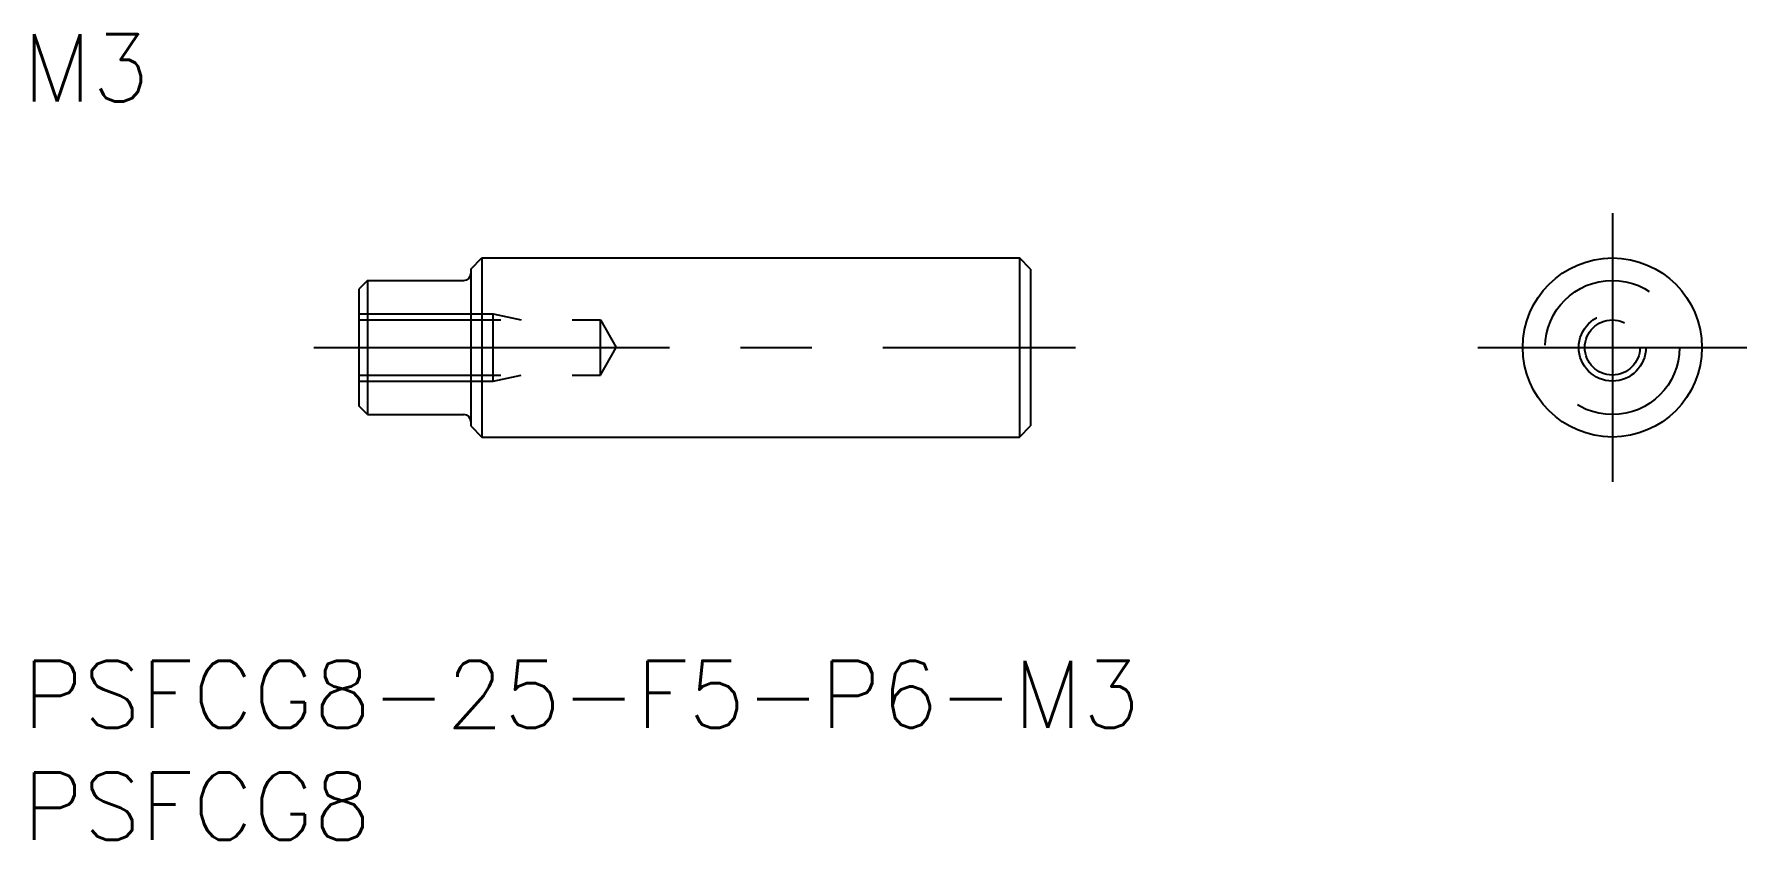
# Model space of a CAD drawing. Extents: x 0.5 to 77, y -8 to 28.
import ezdxf

# ---------------------------------------------------------------- set-up
doc = ezdxf.new("R2010")
doc.units = 0
doc.header["$LTSCALE"] = 0.5
doc.linetypes.add('CENTER', pattern=[50.8, 31.75, -6.35, 6.35, -6.35])
doc.linetypes.add('DASHED', pattern=[19.05, 12.7, -6.35])
for name, color, linetype in [('MSM_CENTER', 1, 'CENTER'), ('MSM_CONTINUOUS', 7, 'CONTINUOUS'), ('MSM_DASHED', 4, 'DASHED'), ('MSM_PART_NUMBER', 7, 'CONTINUOUS')]:
    doc.layers.add(name, color=color, linetype=linetype)
doc.styles.get("Standard").update_dxf_attribs({"font": 'txt.shx', "height": 3, "bigfont": 'bigfont.shx'})

# ---------------------------------------------------------------- blocks, each defined once
blk = doc.blocks.new('*U4')
at = {"layer": 'MSM_PART_NUMBER'}
blk.add_text('PSFCG8-25-F5-P6-M3', height=3, dxfattribs=at).set_placement((0, -3))
blk = doc.blocks.new('*U5')
at = {"layer": 'MSM_PART_NUMBER'}
blk.add_text('PSFCG8', height=3, dxfattribs=at).set_placement((0, -8))
blk = doc.blocks.new('*U6')
at = {"layer": 'MSM_PART_NUMBER'}
blk.add_text('M3', height=3, dxfattribs=at).set_placement((0, 25))

msp = doc.modelspace()

# ---------------------------------------------------------------- linework, layer by layer
at = {"layer": 'MSM_CENTER'}
for p, q in [((70.974, 20), (70.974, 8)), ((13, 14), (47, 14)), ((64.974, 14), (76.974, 14))]:
    msp.add_line(p, q, dxfattribs=at)
at = {"layer": 'MSM_CONTINUOUS'}
for p, q in [((20, 17.5), (20.5, 18)), ((20.5, 18), (44.5, 18)), ((20.5, 18), (20.5, 10)), ((44.5, 18), (44.5, 10)), ((45, 17.5), (44.5, 18)), ((15.4, 17), (15, 16.6)), ((15.4, 17), (19.7, 17)), ((15.4, 17), (15.4, 11)), ((20, 17.5), (20, 10.5)), ((45, 17.5), (45, 10.5)), ((15, 16.6), (15, 11.4)), ((15.4, 11), (15, 11.4)), ((15.4, 11), (19.7, 11)), ((20, 10.5), (20.5, 10)), ((20.5, 10), (44.5, 10)), ((44.5, 10), (45, 10.5))]:
    msp.add_line(p, q, dxfattribs=at)
msp.add_circle((70.974, 14), 4, dxfattribs=at)
for centre, start, end in [((19.7, 17.3), 270, 0), ((19.7, 10.7), 0, 90)]:
    msp.add_arc(centre, 0.3, start, end, dxfattribs=at)
at = {"layer": 'MSM_DASHED'}
for p, q in [((15, 15.5), (21, 15.5)), ((21, 15.5), (22.25, 15.229)), ((21, 12.5), (21, 15.5)), ((15, 15.229), (25.79, 15.229)), ((25.79, 12.77), (25.79, 15.229)), ((25.79, 15.229), (26.5, 14)), ((25.79, 12.77), (26.5, 14)), ((15, 12.77), (25.79, 12.77)), ((15, 12.5), (21, 12.5)), ((21, 12.5), (22.25, 12.77))]:
    msp.add_line(p, q, dxfattribs=at)
for radius in [3, 1.5, 1.23]:
    msp.add_circle((70.974, 14), radius, dxfattribs=at)

# ---------------------------------------------------------------- block references
at = {"layer": 'MSM_CONTINUOUS'}
for name in ['*U6', '*U4', '*U5']:
    msp.add_blockref(name, (0, 0), dxfattribs=at)

doc.saveas('drawing.dxf')
